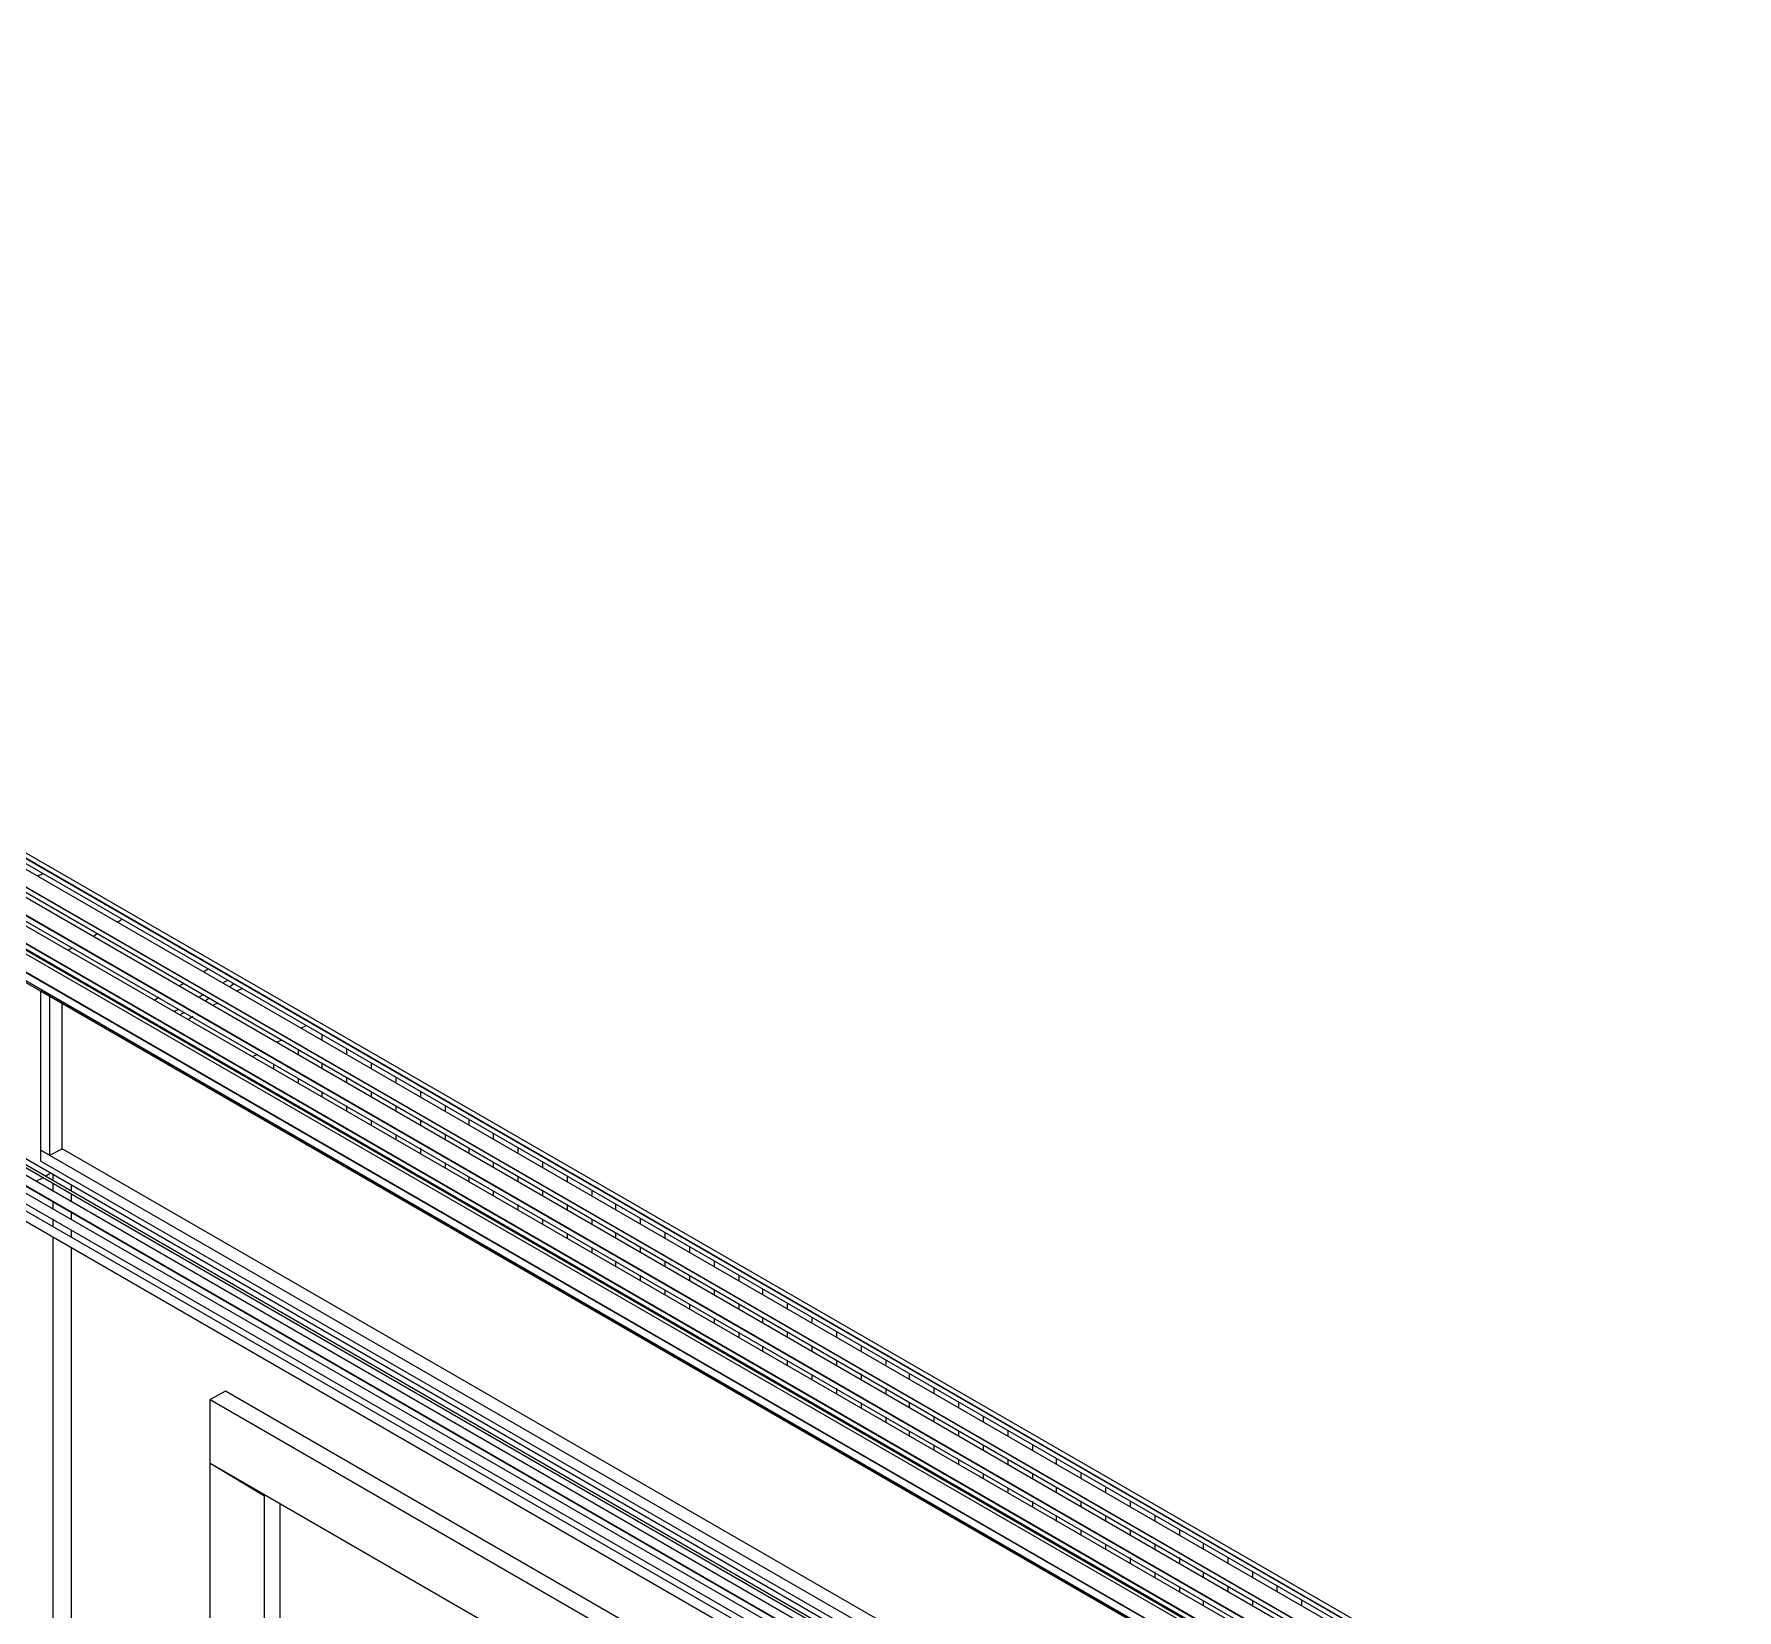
# Model space of a CAD drawing. Header units: inches. Extents: x 0.3 to 16.2, y 0.3 to 11.4.
# Drawn here: x 11.186 to 11.839, y 9.207 to 9.811 of the extents above; entities that cross this region are included whole.
import ezdxf

# ---------------------------------------------------------------- set-up
doc = ezdxf.new("R2010")
doc.units = ezdxf.units.IN
doc.header["$LTSCALE"] = 0.009843
doc.header["$MEASUREMENT"] = 0
doc.layers.add('GEOMETRY', color=7, linetype='Continuous')

msp = doc.modelspace()

# ---------------------------------------------------------------- linework, layer by layer
at = {"layer": 'GEOMETRY'}
for p, q in [((10.63898, 9.81142), (12.9437, 8.48071)), ((10.63898, 9.81142), (12.9437, 8.48071)), ((10.63543, 9.80709), (12.94331, 8.4748)), ((10.63543, 9.80709), (12.94331, 8.4748)), ((10.63858, 9.80945), (12.9437, 8.47874)), ((10.63858, 9.80945), (12.9437, 8.47874)), ((10.63858, 9.80748), (12.9437, 8.47677)), ((10.63898, 9.80945), (12.9437, 8.47874)), ((10.63543, 9.80039), (12.94331, 8.46811)), ((10.63858, 9.79843), (12.9437, 8.46772)), ((10.63858, 9.79843), (12.9437, 8.46772)), ((10.63858, 9.79843), (12.9437, 8.46772)), ((10.63543, 9.79646), (12.94331, 8.46378)), ((10.63543, 9.79646), (12.94331, 8.46378)), ((10.63858, 9.79646), (12.9437, 8.46575)), ((10.63543, 9.78937), (12.94331, 8.45709)), ((10.63543, 9.78543), (12.94331, 8.45315)), ((10.63543, 9.78543), (12.94331, 8.45315)), ((10.63858, 9.7878), (12.9437, 8.45709)), ((10.63858, 9.7878), (12.9437, 8.45709)), ((10.63858, 9.7878), (12.9437, 8.45709)), ((10.63858, 9.78543), (12.9437, 8.45472)), ((10.63543, 9.77874), (12.94331, 8.44646)), ((10.63543, 9.7748), (12.94331, 8.44213)), ((10.63543, 9.7748), (12.94331, 8.44213)), ((10.63858, 9.77677), (12.9437, 8.44606)), ((10.63858, 9.77677), (12.9437, 8.44606)), ((10.63858, 9.77677), (12.9437, 8.44606)), ((10.63858, 9.7748), (12.9437, 8.44409)), ((10.63543, 9.76772), (12.94331, 8.43543)), ((10.63858, 9.76575), (12.9437, 8.43504)), ((10.64134, 9.76102), (12.9437, 8.43189)), ((10.64685, 9.75709), (12.9437, 8.4311)), ((10.67559, 9.75315), (12.94567, 8.44213)), ((10.67559, 9.75315), (12.94567, 8.44213)), ((10.68858, 9.74803), (12.94685, 8.44409)), ((10.68858, 9.74803), (12.94685, 8.44409)), ((10.73268, 9.64016), (12.89606, 8.39094)), ((10.73268, 9.6378), (12.89606, 8.38858)), ((10.73268, 9.6378), (12.89606, 8.38858)), ((10.73268, 9.63661), (12.89606, 8.3874)), ((10.7252, 9.6311), (12.89606, 8.37795)), ((10.7252, 9.6311), (12.89606, 8.37795)), ((10.72756, 9.63268), (12.89606, 8.38071)), ((10.7311, 9.63465), (12.89606, 8.38465)), ((10.7311, 9.63465), (12.89606, 8.38465)), ((10.73189, 9.62992), (12.89606, 8.38071)), ((10.73189, 9.62323), (12.89606, 8.37362)), ((10.73189, 9.62323), (12.89606, 8.37362)), ((10.73189, 9.62047), (12.89606, 8.37126)), ((10.73189, 9.62047), (12.89606, 8.37126)), ((10.73189, 9.61654), (12.89606, 8.36693)), ((11.1874, 9.48858), (11.18937, 9.48937)), ((11.1874, 9.48858), (11.18937, 9.48937)), ((11.1874, 9.48858), (11.18937, 9.48937)), ((11.19094, 9.49055), (11.19094, 9.49055)), ((11.19094, 9.49055), (11.19094, 9.49055)), ((11.19094, 9.49055), (11.19094, 9.49055)), ((11.21811, 9.47087), (11.21969, 9.47205)), ((11.22165, 9.47283), (11.22165, 9.47283)), ((11.20866, 9.46535), (11.21024, 9.46654)), ((11.19921, 9.46024), (11.20079, 9.46102)), ((11.25276, 9.45276), (11.25118, 9.45197)), ((11.25472, 9.45394), (11.25433, 9.45394)), ((11.24331, 9.44724), (11.24173, 9.44646)), ((11.26024, 9.44843), (11.25866, 9.44764)), ((11.2626, 9.44724), (11.26102, 9.44606)), ((11.2622, 9.44961), (11.2622, 9.44961)), ((11.26457, 9.44803), (11.26457, 9.44803)), ((11.26732, 9.44646), (11.26732, 9.44646)), ((11.18858, 9.44449), (12.45157, 8.71535)), ((11.18858, 9.44449), (11.19213, 9.44252)), ((11.18858, 9.44449), (11.19213, 9.44252)), ((11.18858, 9.38346), (11.18858, 9.44449)), ((11.19213, 9.3815), (11.19213, 9.44252)), ((11.19685, 9.38386), (11.19685, 9.43976)), ((11.23386, 9.44213), (11.23228, 9.44094)), ((11.25079, 9.44291), (11.24921, 9.44213)), ((11.25315, 9.44173), (11.25157, 9.44055)), ((11.2563, 9.43976), (11.25472, 9.43898)), ((11.26575, 9.44528), (11.26378, 9.44449)), ((11.24134, 9.4374), (11.23976, 9.43661)), ((11.2437, 9.43622), (11.24213, 9.43543)), ((11.24685, 9.43465), (11.24528, 9.43346)), ((11.28858, 9.43031), (11.29016, 9.4311)), ((11.28858, 9.43031), (11.29016, 9.4311)), ((11.29213, 9.43228), (11.29213, 9.43228)), ((11.29213, 9.43228), (11.29213, 9.43228)), ((11.29646, 9.42953), (11.29646, 9.42953)), ((11.29646, 9.42559), (11.29646, 9.42756)), ((11.26969, 9.41929), (11.27165, 9.42008)), ((11.26969, 9.41929), (11.27165, 9.42008)), ((11.27913, 9.4248), (11.28071, 9.42559)), ((11.27913, 9.4248), (11.28071, 9.42559)), ((11.2874, 9.42008), (11.2874, 9.42205)), ((11.30591, 9.42402), (11.30591, 9.42441)), ((11.30591, 9.42008), (11.30591, 9.42205)), ((11.27795, 9.41457), (11.27795, 9.41654)), ((11.29646, 9.41457), (11.29646, 9.41654)), ((11.31535, 9.4185), (11.31535, 9.4189)), ((11.31535, 9.41457), (11.31535, 9.41654)), ((11.3248, 9.41339), (11.3248, 9.41339)), ((11.2874, 9.40945), (11.2874, 9.41102)), ((11.30591, 9.40945), (11.30591, 9.41102)), ((11.3248, 9.40945), (11.3248, 9.41142)), ((11.33425, 9.40787), (11.33425, 9.40787)), ((11.29646, 9.40394), (11.29646, 9.40591)), ((11.30591, 9.39843), (11.30591, 9.40039)), ((11.31535, 9.40394), (11.31535, 9.40591)), ((11.3248, 9.39843), (11.3248, 9.40039)), ((11.33425, 9.40394), (11.33425, 9.40591)), ((11.3437, 9.40236), (11.3437, 9.40276)), ((11.3437, 9.39843), (11.3437, 9.40039)), ((11.31535, 9.39291), (11.31535, 9.39488)), ((11.33425, 9.39291), (11.33425, 9.39488)), ((11.35276, 9.39685), (11.35276, 9.39724)), ((11.35276, 9.39291), (11.35276, 9.39488)), ((11.3248, 9.3878), (11.3248, 9.38937)), ((11.3437, 9.3878), (11.3437, 9.38937)), ((11.3622, 9.39173), (11.3622, 9.39173)), ((11.3622, 9.3878), (11.3622, 9.38976)), ((11.18858, 9.38346), (12.45157, 8.65433)), ((11.18858, 9.38346), (12.45157, 8.65433)), ((11.18858, 9.38346), (11.19213, 9.3815)), ((11.18858, 9.37913), (11.18858, 9.38346)), ((11.19213, 9.3815), (11.19685, 9.38386)), ((12.44803, 8.66181), (11.19685, 9.38386)), ((11.33425, 9.38228), (11.33425, 9.38425)), ((11.35276, 9.38228), (11.35276, 9.38425)), ((11.37165, 9.38622), (11.37165, 9.38622)), ((11.37165, 9.38228), (11.37165, 9.38425)), ((11.3811, 9.38071), (11.3811, 9.3811)), ((11.18858, 9.37913), (12.45157, 8.65039)), ((11.19055, 9.37362), (11.19213, 9.37441)), ((11.19055, 9.37362), (11.19213, 9.37441)), ((11.19331, 9.37165), (11.19331, 9.37402)), ((11.3437, 9.37677), (11.3437, 9.37874)), ((11.3622, 9.37677), (11.3622, 9.37874)), ((11.3811, 9.37677), (11.3811, 9.37874)), ((11.39055, 9.3752), (11.39055, 9.37559)), ((11.18701, 9.37165), (11.18937, 9.37283)), ((11.18701, 9.37165), (11.18937, 9.37283)), ((11.19331, 9.36772), (11.19331, 9.37047)), ((11.20039, 9.36772), (11.20039, 9.36969)), ((11.35276, 9.37126), (11.35276, 9.37323)), ((11.3622, 9.36614), (11.3622, 9.36772)), ((11.37165, 9.37126), (11.37165, 9.37323)), ((11.3811, 9.36614), (11.3811, 9.36772)), ((11.39055, 9.37126), (11.39055, 9.37323)), ((11.4, 9.37008), (11.4, 9.37008)), ((11.4, 9.36614), (11.4, 9.36772)), ((11.19331, 9.36102), (11.19331, 9.36378)), ((11.20039, 9.36378), (11.20039, 9.36654)), ((11.37165, 9.36063), (11.37165, 9.3626)), ((11.39055, 9.36063), (11.39055, 9.3626)), ((11.40906, 9.36457), (11.40906, 9.36457)), ((11.40906, 9.36063), (11.40906, 9.3626)), ((11.19331, 9.35433), (11.19331, 9.35709)), ((11.20039, 9.35669), (11.20039, 9.35945)), ((11.3811, 9.35512), (11.3811, 9.35709)), ((11.4, 9.35512), (11.4, 9.35709)), ((11.4185, 9.35906), (11.4185, 9.35906)), ((11.4185, 9.35512), (11.4185, 9.35709)), ((11.19331, 8.64213), (11.19331, 9.35)), ((11.20039, 9.35), (11.20039, 9.35276)), ((11.39055, 9.34961), (11.39055, 9.35157)), ((11.40906, 9.34961), (11.40906, 9.35157)), ((11.42795, 9.35354), (11.42795, 9.35394)), ((11.42795, 9.34961), (11.42795, 9.35157)), ((11.4374, 9.34843), (11.4374, 9.34843)), ((11.20039, 8.74134), (11.20039, 9.34606)), ((11.4, 9.34409), (11.4, 9.34606)), ((11.40906, 9.33898), (11.40906, 9.34094)), ((11.4185, 9.34449), (11.4185, 9.34606)), ((11.42795, 9.33898), (11.42795, 9.34094)), ((11.4374, 9.34449), (11.4374, 9.34606)), ((11.44685, 9.34291), (11.44685, 9.34291)), ((11.44685, 9.33898), (11.44685, 9.34094)), ((11.4185, 9.33346), (11.4185, 9.33543)), ((11.4374, 9.33346), (11.4374, 9.33543)), ((11.4563, 9.3374), (11.4563, 9.3374)), ((11.4563, 9.33346), (11.4563, 9.33543)), ((11.42795, 9.32795), (11.42795, 9.32992)), ((11.44685, 9.32795), (11.44685, 9.32992)), ((11.46535, 9.33189), (11.46535, 9.33228)), ((11.46535, 9.32795), (11.46535, 9.32992)), ((11.4374, 9.32244), (11.4374, 9.32441)), ((11.4563, 9.32244), (11.4563, 9.32441)), ((11.4748, 9.32677), (11.4748, 9.32677)), ((11.4748, 9.32283), (11.4748, 9.32441)), ((11.44685, 9.31732), (11.44685, 9.3189)), ((11.46535, 9.31732), (11.46535, 9.31929)), ((11.48425, 9.32126), (11.48425, 9.32126)), ((11.48425, 9.31732), (11.48425, 9.31929)), ((11.4937, 9.31575), (11.4937, 9.31575)), ((11.4563, 9.31181), (11.4563, 9.31378)), ((11.4748, 9.31181), (11.4748, 9.31378)), ((11.4937, 9.31181), (11.4937, 9.31378)), ((11.50315, 9.31024), (11.50315, 9.31063)), ((11.46535, 9.3063), (11.46535, 9.30827)), ((11.4748, 9.30079), (11.4748, 9.30276)), ((11.48425, 9.3063), (11.48425, 9.30827)), ((11.4937, 9.30079), (11.4937, 9.30276)), ((11.50315, 9.3063), (11.50315, 9.30827)), ((11.5126, 9.30512), (11.5126, 9.30512)), ((11.5126, 9.30118), (11.5126, 9.30276)), ((11.48425, 9.29567), (11.48425, 9.29724)), ((11.50315, 9.29567), (11.50315, 9.29764)), ((11.52165, 9.29961), (11.52165, 9.29961)), ((11.52165, 9.29567), (11.52165, 9.29764)), ((11.25945, 9.29094), (11.25354, 9.2878)), ((11.83661, 8.95787), (11.25945, 9.29094)), ((11.4937, 9.29016), (11.4937, 9.29213)), ((11.5126, 9.29016), (11.5126, 9.29213)), ((11.5311, 9.29409), (11.5311, 9.29409)), ((11.5311, 9.29016), (11.5311, 9.29213)), ((11.54055, 9.28858), (11.54055, 9.28898)), ((11.25354, 9.2878), (11.83071, 8.95433)), ((11.25354, 9.2878), (11.83071, 8.95433)), ((11.25354, 9.26339), (11.25354, 9.2878)), ((11.50315, 9.28465), (11.50315, 9.28661)), ((11.52165, 9.28465), (11.52165, 9.28661)), ((11.54055, 9.28465), (11.54055, 9.28661)), ((11.55, 9.28307), (11.55, 9.28346)), ((11.5126, 9.27913), (11.5126, 9.2811)), ((11.5311, 9.27913), (11.5311, 9.2811)), ((11.55, 9.27913), (11.55, 9.2811)), ((11.55945, 9.27795), (11.55945, 9.27795)), ((11.55945, 9.27402), (11.55945, 9.27598)), ((11.52165, 9.27402), (11.52165, 9.27559)), ((11.5311, 9.2685), (11.5311, 9.27047)), ((11.54055, 9.27402), (11.54055, 9.27559)), ((11.55, 9.2685), (11.55, 9.27047)), ((11.5689, 9.27244), (11.5689, 9.27244)), ((11.5689, 9.2685), (11.5689, 9.27047)), ((11.25354, 9.26339), (11.83071, 8.92992)), ((11.25354, 9.26339), (11.27441, 9.25079)), ((11.25354, 9.26339), (11.27441, 9.25079)), ((11.25354, 8.78268), (11.25354, 9.26339)), ((11.54055, 9.26299), (11.54055, 9.26496)), ((11.55945, 9.26299), (11.55945, 9.26496)), ((11.57795, 9.26693), (11.57795, 9.26732)), ((11.57795, 9.26299), (11.57795, 9.26496)), ((11.55, 9.25748), (11.55, 9.25945)), ((11.5689, 9.25748), (11.5689, 9.25945)), ((11.5874, 9.26142), (11.5874, 9.26181)), ((11.5874, 9.25748), (11.5874, 9.25945)), ((11.59685, 9.2563), (11.59685, 9.2563)), ((11.27441, 8.77047), (11.27441, 9.25079)), ((11.55945, 9.25236), (11.55945, 9.25394)), ((11.57795, 9.25236), (11.57795, 9.25394)), ((11.59685, 9.25236), (11.59685, 9.25394)), ((11.6063, 9.25079), (11.6063, 9.25079)), ((11.28031, 8.77362), (11.28031, 9.24764)), ((11.5689, 9.24685), (11.5689, 9.24882)), ((11.57795, 9.24134), (11.57795, 9.24331)), ((11.5874, 9.24685), (11.5874, 9.24882)), ((11.59685, 9.24134), (11.59685, 9.24331)), ((11.6063, 9.24685), (11.6063, 9.24882)), ((11.61575, 9.24528), (11.61575, 9.24528)), ((11.61575, 9.24134), (11.61575, 9.24331)), ((11.5874, 9.23583), (11.5874, 9.2378)), ((11.6063, 9.23583), (11.6063, 9.2378)), ((11.6252, 9.23976), (11.6252, 9.24016)), ((11.6252, 9.23583), (11.6252, 9.2378)), ((11.59685, 9.23031), (11.59685, 9.23228)), ((11.61575, 9.23071), (11.61575, 9.23228)), ((11.63425, 9.23465), (11.63425, 9.23465)), ((11.63425, 9.23071), (11.63425, 9.23228)), ((11.6063, 9.2252), (11.6063, 9.22717)), ((11.6252, 9.2252), (11.6252, 9.22717)), ((11.6437, 9.22913), (11.6437, 9.22913)), ((11.6437, 9.2252), (11.6437, 9.22717)), ((11.65315, 9.22362), (11.65315, 9.22362)), ((11.61575, 9.21969), (11.61575, 9.22165)), ((11.63425, 9.21969), (11.63425, 9.22165)), ((11.65315, 9.21969), (11.65315, 9.22165)), ((11.6626, 9.21811), (11.6626, 9.2185)), ((11.6252, 9.21417), (11.6252, 9.21614)), ((11.63425, 9.20866), (11.63425, 9.21063)), ((11.6437, 9.21417), (11.6437, 9.21614)), ((11.65315, 9.20906), (11.65315, 9.21063)), ((11.6626, 9.21417), (11.6626, 9.21614)), ((11.67205, 9.21299), (11.67205, 9.21299)), ((11.67205, 9.20906), (11.67205, 9.21063)), ((11.6815, 9.20748), (11.6815, 9.20748))]:
    msp.add_line(p, q, dxfattribs=at)

doc.saveas('drawing.dxf')
